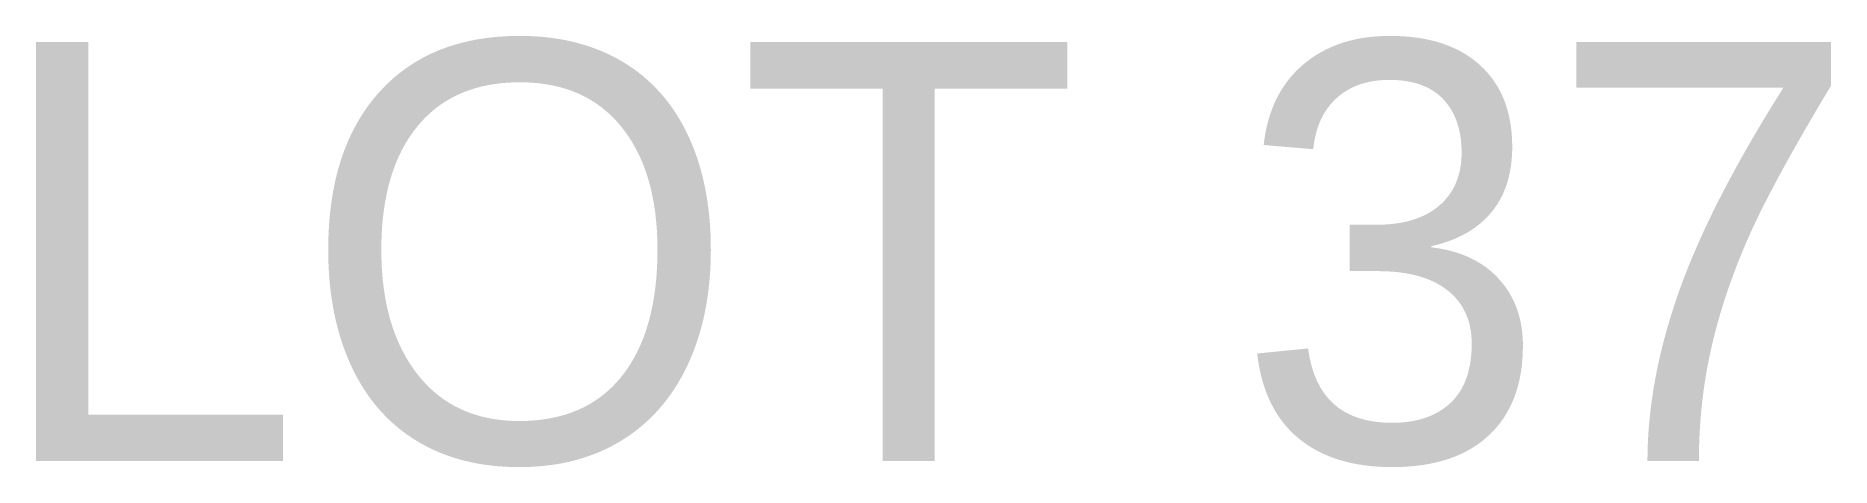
# Model space of a CAD drawing. Header units: feet. Extents: x 0.3 to 13.2, y 0 to 3.
import ezdxf

# ---------------------------------------------------------------- set-up
doc = ezdxf.new("R2010")
doc.units = ezdxf.units.FT
doc.layers.add('LABELS', color=4, linetype='Continuous')

msp = doc.modelspace()

# ---------------------------------------------------------------- texts
at = {"layer": 'LABELS'}
msp.add_text('LOT 37', height=3, dxfattribs=at).set_placement((0, 0))

doc.saveas('drawing.dxf')
